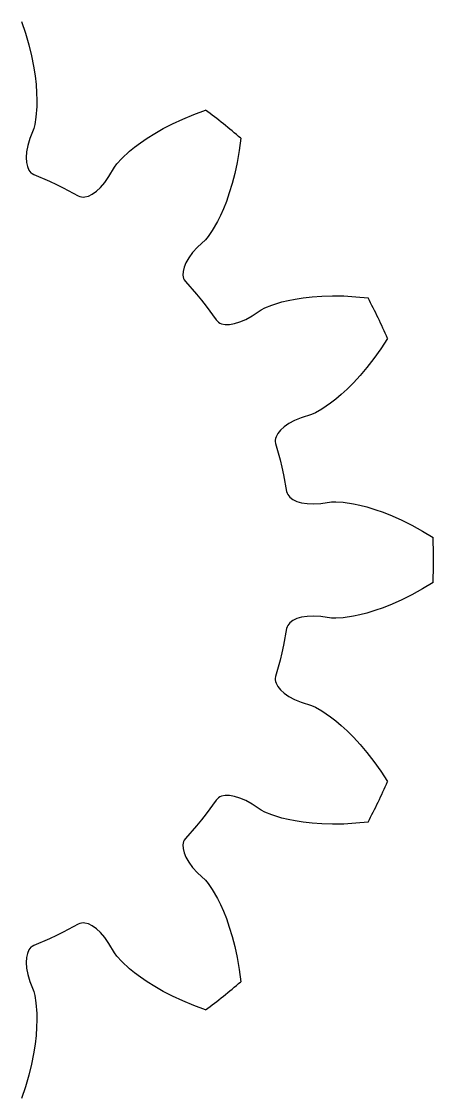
# Model space of a CAD drawing. Extents: x 5 to 37, y -15.7 to 15.7.
# Drawn here: x 25.19 to 37, y -15.44 to 15.44 of the extents above; entities that cross this region are included whole.
import ezdxf

# ---------------------------------------------------------------- set-up
doc = ezdxf.new("R2010")
doc.units = 0

msp = doc.modelspace()

# ---------------------------------------------------------------- linework, layer by layer
at = {"layer": 'layer0'}
for p, q in [((25.187, 15.442), (25.298, 15.108)), ((25.298, 15.108), (25.395, 14.773)), ((25.395, 14.773), (25.471, 14.458)), ((25.471, 14.458), (25.53, 14.162)), ((25.53, 14.162), (25.573, 13.887)), ((25.573, 13.887), (25.602, 13.633)), ((25.602, 13.633), (25.618, 13.401)), ((25.618, 13.401), (25.624, 13.191)), ((25.622, 13.005), (25.599, 12.703)), ((25.624, 13.191), (25.622, 13.005)), ((25.599, 12.703), (25.566, 12.494)), ((29.81, 12.647), (30.132, 12.78)), ((30.132, 12.78), (30.463, 12.902)), ((25.538, 12.378), (25.424, 12.088)), ((25.566, 12.494), (25.538, 12.378)), ((29.006, 12.234), (29.248, 12.372)), ((29.248, 12.372), (29.516, 12.51)), ((29.516, 12.51), (29.81, 12.647)), ((25.424, 12.088), (25.366, 11.889)), ((28.598, 11.966), (28.789, 12.098)), ((28.789, 12.098), (29.006, 12.234)), ((31.472, 12.097), (31.428, 11.747)), ((25.366, 11.889), (25.332, 11.708)), ((28.286, 11.722), (28.43, 11.84)), ((28.43, 11.84), (28.598, 11.966)), ((31.428, 11.747), (31.369, 11.403)), ((25.332, 11.708), (25.32, 11.545)), ((25.32, 11.545), (25.328, 11.402)), ((27.921, 11.36), (28.064, 11.516)), ((28.064, 11.516), (28.286, 11.722)), ((25.328, 11.402), (25.355, 11.281)), ((25.355, 11.281), (25.399, 11.183)), ((25.399, 11.183), (25.427, 11.142)), ((25.427, 11.142), (25.458, 11.108)), ((27.693, 10.995), (27.848, 11.266)), ((27.848, 11.266), (27.921, 11.36)), ((31.369, 11.403), (31.301, 11.086)), ((25.458, 11.108), (25.492, 11.08)), ((25.492, 11.08), (25.54, 11.054)), ((25.54, 11.054), (25.987, 10.86)), ((25.987, 10.86), (26.185, 10.767)), ((27.453, 10.686), (27.573, 10.826)), ((27.573, 10.826), (27.693, 10.995)), ((31.301, 11.086), (31.226, 10.794)), ((26.185, 10.767), (26.381, 10.67)), ((26.381, 10.67), (26.812, 10.441)), ((27.216, 10.493), (27.333, 10.575)), ((27.333, 10.575), (27.453, 10.686)), ((31.145, 10.528), (31.061, 10.286)), ((31.226, 10.794), (31.145, 10.528)), ((26.812, 10.441), (26.862, 10.421)), ((26.862, 10.421), (26.905, 10.411)), ((26.905, 10.411), (26.951, 10.408)), ((26.951, 10.408), (27, 10.412)), ((27, 10.412), (27.104, 10.439)), ((27.104, 10.439), (27.216, 10.493)), ((31.061, 10.286), (30.975, 10.07)), ((30.975, 10.07), (30.889, 9.878)), ((30.807, 9.712), (30.655, 9.449)), ((30.889, 9.878), (30.807, 9.712)), ((30.535, 9.275), (30.459, 9.183)), ((30.655, 9.449), (30.535, 9.275)), ((30.23, 8.971), (30.092, 8.818)), ((30.459, 9.183), (30.23, 8.971)), ((29.983, 8.669), (29.901, 8.527)), ((30.092, 8.818), (29.983, 8.669)), ((29.847, 8.395), (29.819, 8.274)), ((29.901, 8.527), (29.847, 8.395)), ((29.819, 8.274), (29.815, 8.166)), ((29.815, 8.166), (29.823, 8.118)), ((29.823, 8.118), (29.836, 8.074)), ((29.836, 8.074), (29.855, 8.034)), ((29.855, 8.034), (29.886, 7.99)), ((29.886, 7.99), (30.205, 7.621)), ((30.205, 7.621), (30.343, 7.451)), ((30.343, 7.451), (30.478, 7.278)), ((32.65, 7.4), (32.831, 7.443)), ((32.831, 7.443), (33.037, 7.484)), ((33.037, 7.484), (33.267, 7.52)), ((33.267, 7.52), (33.522, 7.548)), ((33.522, 7.548), (33.799, 7.568)), ((33.799, 7.568), (34.101, 7.576)), ((34.101, 7.576), (34.425, 7.572)), ((34.425, 7.572), (34.773, 7.552)), ((34.773, 7.552), (35.124, 7.518)), ((30.478, 7.278), (30.767, 6.886)), ((31.8, 7.002), (32.058, 7.179)), ((32.058, 7.179), (32.164, 7.232)), ((32.164, 7.232), (32.361, 7.311)), ((32.361, 7.311), (32.65, 7.4)), ((30.767, 6.886), (30.803, 6.845)), ((30.803, 6.845), (30.838, 6.818)), ((30.838, 6.818), (30.878, 6.795)), ((30.878, 6.795), (30.923, 6.777)), ((31.294, 6.78), (31.45, 6.828)), ((31.45, 6.828), (31.62, 6.902)), ((31.62, 6.902), (31.8, 7.002)), ((30.923, 6.777), (31.029, 6.756)), ((31.029, 6.756), (31.153, 6.757)), ((31.153, 6.757), (31.294, 6.78)), ((35.684, 6.355), (35.492, 6.06)), ((35.492, 6.06), (35.29, 5.775)), ((35.29, 5.775), (35.092, 5.519)), ((34.897, 5.288), (34.709, 5.083)), ((35.092, 5.519), (34.897, 5.288)), ((34.709, 5.083), (34.528, 4.902)), ((34.357, 4.745), (34.196, 4.609)), ((34.528, 4.902), (34.357, 4.745)), ((33.799, 4.324), (33.615, 4.22)), ((34.049, 4.495), (33.799, 4.324)), ((34.196, 4.609), (34.049, 4.495)), ((33.209, 4.078), (33.017, 3.999)), ((33.507, 4.17), (33.209, 4.078)), ((33.615, 4.22), (33.507, 4.17)), ((32.613, 3.725), (32.535, 3.629)), ((32.72, 3.821), (32.613, 3.725)), ((32.854, 3.913), (32.72, 3.821)), ((33.017, 3.999), (32.854, 3.913)), ((32.471, 3.486), (32.464, 3.44)), ((32.464, 3.44), (32.464, 3.396)), ((32.486, 3.533), (32.471, 3.486)), ((32.535, 3.629), (32.486, 3.533)), ((32.464, 3.396), (32.473, 3.343)), ((32.473, 3.343), (32.6, 2.872)), ((32.6, 2.872), (32.65, 2.659)), ((32.65, 2.659), (32.697, 2.445)), ((32.697, 2.445), (32.787, 1.966)), ((32.787, 1.966), (32.802, 1.914)), ((32.802, 1.914), (32.822, 1.874)), ((32.822, 1.874), (32.848, 1.836)), ((32.848, 1.836), (32.881, 1.8)), ((32.881, 1.8), (32.967, 1.736)), ((32.967, 1.736), (33.079, 1.682)), ((33.079, 1.682), (33.217, 1.643)), ((33.217, 1.643), (33.378, 1.618)), ((33.378, 1.618), (33.563, 1.611)), ((33.563, 1.611), (33.769, 1.623)), ((33.769, 1.623), (34.077, 1.67)), ((34.077, 1.67), (34.196, 1.672)), ((34.196, 1.672), (34.408, 1.657)), ((34.408, 1.657), (34.707, 1.612)), ((34.707, 1.612), (34.889, 1.573)), ((34.889, 1.573), (35.093, 1.52)), ((35.093, 1.52), (35.315, 1.453)), ((35.315, 1.453), (35.557, 1.368)), ((35.557, 1.368), (35.815, 1.265)), ((35.815, 1.265), (36.091, 1.142)), ((36.091, 1.142), (36.381, 0.997)), ((36.381, 0.997), (36.686, 0.828)), ((36.686, 0.828), (36.987, 0.646)), ((36.686, -0.828), (36.381, -0.997)), ((36.987, -0.646), (36.686, -0.828)), ((36.091, -1.142), (35.815, -1.265)), ((36.381, -0.997), (36.091, -1.142)), ((35.093, -1.52), (34.889, -1.573)), ((35.315, -1.453), (35.093, -1.52)), ((35.557, -1.368), (35.315, -1.453)), ((35.815, -1.265), (35.557, -1.368)), ((32.848, -1.836), (32.822, -1.874)), ((32.881, -1.8), (32.848, -1.836)), ((32.967, -1.736), (32.881, -1.8)), ((33.079, -1.682), (32.967, -1.736)), ((33.217, -1.643), (33.079, -1.682)), ((33.378, -1.618), (33.217, -1.643)), ((33.563, -1.611), (33.378, -1.618)), ((33.769, -1.623), (33.563, -1.611)), ((34.077, -1.67), (33.769, -1.623)), ((34.196, -1.672), (34.077, -1.67)), ((34.408, -1.657), (34.196, -1.672)), ((34.707, -1.612), (34.408, -1.657)), ((34.889, -1.573), (34.707, -1.612)), ((32.787, -1.966), (32.697, -2.445)), ((32.802, -1.914), (32.787, -1.966)), ((32.822, -1.874), (32.802, -1.914)), ((32.697, -2.445), (32.65, -2.659)), ((32.65, -2.659), (32.6, -2.872)), ((32.6, -2.872), (32.473, -3.343)), ((32.473, -3.343), (32.464, -3.396)), ((32.464, -3.396), (32.464, -3.44)), ((32.464, -3.44), (32.471, -3.486)), ((32.471, -3.486), (32.486, -3.533)), ((32.486, -3.533), (32.535, -3.629)), ((32.535, -3.629), (32.613, -3.725)), ((32.613, -3.725), (32.72, -3.821)), ((32.72, -3.821), (32.854, -3.913)), ((32.854, -3.913), (33.017, -3.999)), ((33.017, -3.999), (33.209, -4.078)), ((33.209, -4.078), (33.507, -4.17)), ((33.507, -4.17), (33.615, -4.22)), ((33.615, -4.22), (33.799, -4.324)), ((33.799, -4.324), (34.049, -4.495)), ((34.049, -4.495), (34.196, -4.609)), ((34.196, -4.609), (34.357, -4.745)), ((34.357, -4.745), (34.528, -4.902)), ((34.528, -4.902), (34.709, -5.083)), ((34.709, -5.083), (34.897, -5.288)), ((34.897, -5.288), (35.092, -5.519)), ((35.092, -5.519), (35.29, -5.775)), ((35.29, -5.775), (35.492, -6.06)), ((35.492, -6.06), (35.684, -6.355)), ((30.923, -6.777), (30.878, -6.795)), ((31.029, -6.756), (30.923, -6.777)), ((31.153, -6.757), (31.029, -6.756)), ((31.294, -6.78), (31.153, -6.757)), ((31.45, -6.828), (31.294, -6.78)), ((30.767, -6.886), (30.478, -7.278)), ((30.803, -6.845), (30.767, -6.886)), ((30.838, -6.818), (30.803, -6.845)), ((30.878, -6.795), (30.838, -6.818)), ((31.62, -6.902), (31.45, -6.828)), ((31.8, -7.002), (31.62, -6.902)), ((32.058, -7.179), (31.8, -7.002)), ((30.478, -7.278), (30.343, -7.451)), ((32.164, -7.232), (32.058, -7.179)), ((32.361, -7.311), (32.164, -7.232)), ((32.65, -7.4), (32.361, -7.311)), ((32.831, -7.443), (32.65, -7.4)), ((30.205, -7.621), (29.886, -7.99)), ((30.343, -7.451), (30.205, -7.621)), ((33.037, -7.484), (32.831, -7.443)), ((33.267, -7.52), (33.037, -7.484)), ((33.522, -7.548), (33.267, -7.52)), ((33.799, -7.568), (33.522, -7.548)), ((34.101, -7.576), (33.799, -7.568)), ((34.425, -7.572), (34.101, -7.576)), ((34.773, -7.552), (34.425, -7.572)), ((35.124, -7.518), (34.773, -7.552)), ((29.886, -7.99), (29.855, -8.034)), ((29.823, -8.118), (29.815, -8.166)), ((29.815, -8.166), (29.819, -8.274)), ((29.819, -8.274), (29.847, -8.395)), ((29.836, -8.074), (29.823, -8.118)), ((29.855, -8.034), (29.836, -8.074)), ((29.847, -8.395), (29.901, -8.527)), ((29.901, -8.527), (29.983, -8.669)), ((29.983, -8.669), (30.092, -8.818)), ((30.092, -8.818), (30.23, -8.971)), ((30.23, -8.971), (30.459, -9.183)), ((30.459, -9.183), (30.535, -9.275)), ((30.535, -9.275), (30.655, -9.449)), ((30.655, -9.449), (30.807, -9.712)), ((30.807, -9.712), (30.889, -9.878)), ((30.889, -9.878), (30.975, -10.07)), ((30.975, -10.07), (31.061, -10.286)), ((26.812, -10.441), (26.381, -10.67)), ((26.862, -10.421), (26.812, -10.441)), ((26.905, -10.411), (26.862, -10.421)), ((26.951, -10.408), (26.905, -10.411)), ((27, -10.412), (26.951, -10.408)), ((27.104, -10.439), (27, -10.412)), ((27.216, -10.493), (27.104, -10.439)), ((27.333, -10.575), (27.216, -10.493)), ((31.061, -10.286), (31.145, -10.528)), ((26.185, -10.767), (25.987, -10.86)), ((26.381, -10.67), (26.185, -10.767)), ((27.453, -10.686), (27.333, -10.575)), ((27.573, -10.826), (27.453, -10.686)), ((31.145, -10.528), (31.226, -10.794)), ((31.226, -10.794), (31.301, -11.086)), ((25.458, -11.108), (25.427, -11.142)), ((25.492, -11.08), (25.458, -11.108)), ((25.54, -11.054), (25.492, -11.08)), ((25.987, -10.86), (25.54, -11.054)), ((27.693, -10.995), (27.573, -10.826)), ((27.848, -11.266), (27.693, -10.995)), ((31.301, -11.086), (31.369, -11.403)), ((25.328, -11.402), (25.32, -11.545)), ((25.355, -11.281), (25.328, -11.402)), ((25.399, -11.183), (25.355, -11.281)), ((25.427, -11.142), (25.399, -11.183)), ((27.921, -11.36), (27.848, -11.266)), ((28.064, -11.516), (27.921, -11.36)), ((31.369, -11.403), (31.428, -11.747)), ((25.32, -11.545), (25.332, -11.708)), ((25.332, -11.708), (25.366, -11.889)), ((28.286, -11.722), (28.064, -11.516)), ((28.43, -11.84), (28.286, -11.722)), ((25.366, -11.889), (25.424, -12.088)), ((28.598, -11.966), (28.43, -11.84)), ((28.789, -12.098), (28.598, -11.966)), ((31.428, -11.747), (31.472, -12.097)), ((25.424, -12.088), (25.538, -12.378)), ((29.006, -12.234), (28.789, -12.098)), ((29.248, -12.372), (29.006, -12.234)), ((25.538, -12.378), (25.566, -12.494)), ((25.566, -12.494), (25.599, -12.703)), ((29.516, -12.51), (29.248, -12.372)), ((29.81, -12.647), (29.516, -12.51)), ((30.132, -12.78), (29.81, -12.647)), ((25.599, -12.703), (25.622, -13.005)), ((30.463, -12.902), (30.132, -12.78)), ((25.624, -13.191), (25.618, -13.401)), ((25.622, -13.005), (25.624, -13.191)), ((25.618, -13.401), (25.602, -13.633)), ((25.573, -13.887), (25.53, -14.162)), ((25.602, -13.633), (25.573, -13.887)), ((25.53, -14.162), (25.471, -14.458)), ((25.471, -14.458), (25.395, -14.773)), ((25.395, -14.773), (25.298, -15.108)), ((25.298, -15.108), (25.187, -15.442))]:
    msp.add_line(p, q, dxfattribs=at)
for start, end in [(49.1164, 53.7407), (23.4021, 28.0265), (357.6878, 362.3122), (331.9735, 336.5979), (306.2593, 310.8836)]:
    msp.add_arc((21, 0), 16, start, end, dxfattribs=at)
at = {"layer": 'layer1'}
for p, q in [((25.187, 15.442), (25.298, 15.108)), ((25.298, 15.108), (25.395, 14.773)), ((25.395, 14.773), (25.471, 14.458)), ((25.471, 14.458), (25.53, 14.162)), ((25.53, 14.162), (25.573, 13.887)), ((25.573, 13.887), (25.602, 13.633)), ((25.602, 13.633), (25.618, 13.401)), ((25.618, 13.401), (25.624, 13.191)), ((25.622, 13.005), (25.599, 12.703)), ((25.624, 13.191), (25.622, 13.005)), ((25.599, 12.703), (25.566, 12.494)), ((29.81, 12.647), (30.132, 12.78)), ((30.132, 12.78), (30.463, 12.902)), ((25.538, 12.378), (25.424, 12.088)), ((25.566, 12.494), (25.538, 12.378)), ((29.006, 12.234), (29.248, 12.372)), ((29.248, 12.372), (29.516, 12.51)), ((29.516, 12.51), (29.81, 12.647)), ((25.424, 12.088), (25.366, 11.889)), ((28.598, 11.966), (28.789, 12.098)), ((28.789, 12.098), (29.006, 12.234)), ((31.472, 12.097), (31.428, 11.747)), ((25.366, 11.889), (25.332, 11.708)), ((28.286, 11.722), (28.43, 11.84)), ((28.43, 11.84), (28.598, 11.966)), ((31.428, 11.747), (31.369, 11.403)), ((25.332, 11.708), (25.32, 11.545)), ((25.32, 11.545), (25.328, 11.402)), ((27.921, 11.36), (28.064, 11.516)), ((28.064, 11.516), (28.286, 11.722)), ((25.328, 11.402), (25.355, 11.281)), ((25.355, 11.281), (25.399, 11.183)), ((25.399, 11.183), (25.427, 11.142)), ((25.427, 11.142), (25.458, 11.108)), ((27.693, 10.995), (27.848, 11.266)), ((27.848, 11.266), (27.921, 11.36)), ((31.369, 11.403), (31.301, 11.086)), ((25.458, 11.108), (25.492, 11.08)), ((25.492, 11.08), (25.54, 11.054)), ((25.54, 11.054), (25.987, 10.86)), ((25.987, 10.86), (26.185, 10.767)), ((27.453, 10.686), (27.573, 10.826)), ((27.573, 10.826), (27.693, 10.995)), ((31.301, 11.086), (31.226, 10.794)), ((26.185, 10.767), (26.381, 10.67)), ((26.381, 10.67), (26.812, 10.441)), ((27.216, 10.493), (27.333, 10.575)), ((27.333, 10.575), (27.453, 10.686)), ((31.145, 10.528), (31.061, 10.286)), ((31.226, 10.794), (31.145, 10.528)), ((26.812, 10.441), (26.862, 10.421)), ((26.862, 10.421), (26.905, 10.411)), ((26.905, 10.411), (26.951, 10.408)), ((26.951, 10.408), (27, 10.412)), ((27, 10.412), (27.104, 10.439)), ((27.104, 10.439), (27.216, 10.493)), ((31.061, 10.286), (30.975, 10.07)), ((30.975, 10.07), (30.889, 9.878)), ((30.807, 9.712), (30.655, 9.449)), ((30.889, 9.878), (30.807, 9.712)), ((30.535, 9.275), (30.459, 9.183)), ((30.655, 9.449), (30.535, 9.275)), ((30.23, 8.971), (30.092, 8.818)), ((30.459, 9.183), (30.23, 8.971)), ((29.983, 8.669), (29.901, 8.527)), ((30.092, 8.818), (29.983, 8.669)), ((29.847, 8.395), (29.819, 8.274)), ((29.901, 8.527), (29.847, 8.395)), ((29.819, 8.274), (29.815, 8.166)), ((29.815, 8.166), (29.823, 8.118)), ((29.823, 8.118), (29.836, 8.074)), ((29.836, 8.074), (29.855, 8.034)), ((29.855, 8.034), (29.886, 7.99)), ((29.886, 7.99), (30.205, 7.621)), ((30.205, 7.621), (30.343, 7.451)), ((30.343, 7.451), (30.478, 7.278)), ((32.65, 7.4), (32.831, 7.443)), ((32.831, 7.443), (33.037, 7.484)), ((33.037, 7.484), (33.267, 7.52)), ((33.267, 7.52), (33.522, 7.548)), ((33.522, 7.548), (33.799, 7.568)), ((33.799, 7.568), (34.101, 7.576)), ((34.101, 7.576), (34.425, 7.572)), ((34.425, 7.572), (34.773, 7.552)), ((34.773, 7.552), (35.124, 7.518)), ((30.478, 7.278), (30.767, 6.886)), ((31.8, 7.002), (32.058, 7.179)), ((32.058, 7.179), (32.164, 7.232)), ((32.164, 7.232), (32.361, 7.311)), ((32.361, 7.311), (32.65, 7.4)), ((30.767, 6.886), (30.803, 6.845)), ((30.803, 6.845), (30.838, 6.818)), ((30.838, 6.818), (30.878, 6.795)), ((30.878, 6.795), (30.923, 6.777)), ((31.294, 6.78), (31.45, 6.828)), ((31.45, 6.828), (31.62, 6.902)), ((31.62, 6.902), (31.8, 7.002)), ((30.923, 6.777), (31.029, 6.756)), ((31.029, 6.756), (31.153, 6.757)), ((31.153, 6.757), (31.294, 6.78)), ((35.684, 6.355), (35.492, 6.06)), ((35.492, 6.06), (35.29, 5.775)), ((35.29, 5.775), (35.092, 5.519)), ((34.897, 5.288), (34.709, 5.083)), ((35.092, 5.519), (34.897, 5.288)), ((34.709, 5.083), (34.528, 4.902)), ((34.357, 4.745), (34.196, 4.609)), ((34.528, 4.902), (34.357, 4.745)), ((33.799, 4.324), (33.615, 4.22)), ((34.049, 4.495), (33.799, 4.324)), ((34.196, 4.609), (34.049, 4.495)), ((33.209, 4.078), (33.017, 3.999)), ((33.507, 4.17), (33.209, 4.078)), ((33.615, 4.22), (33.507, 4.17)), ((32.613, 3.725), (32.535, 3.629)), ((32.72, 3.821), (32.613, 3.725)), ((32.854, 3.913), (32.72, 3.821)), ((33.017, 3.999), (32.854, 3.913)), ((32.471, 3.486), (32.464, 3.44)), ((32.464, 3.44), (32.464, 3.396)), ((32.486, 3.533), (32.471, 3.486)), ((32.535, 3.629), (32.486, 3.533)), ((32.464, 3.396), (32.473, 3.343)), ((32.473, 3.343), (32.6, 2.872)), ((32.6, 2.872), (32.65, 2.659)), ((32.65, 2.659), (32.697, 2.445)), ((32.697, 2.445), (32.787, 1.966)), ((32.787, 1.966), (32.802, 1.914)), ((32.802, 1.914), (32.822, 1.874)), ((32.822, 1.874), (32.848, 1.836)), ((32.848, 1.836), (32.881, 1.8)), ((32.881, 1.8), (32.967, 1.736)), ((32.967, 1.736), (33.079, 1.682)), ((33.079, 1.682), (33.217, 1.643)), ((33.217, 1.643), (33.378, 1.618)), ((33.378, 1.618), (33.563, 1.611)), ((33.563, 1.611), (33.769, 1.623)), ((33.769, 1.623), (34.077, 1.67)), ((34.077, 1.67), (34.196, 1.672)), ((34.196, 1.672), (34.408, 1.657)), ((34.408, 1.657), (34.707, 1.612)), ((34.707, 1.612), (34.889, 1.573)), ((34.889, 1.573), (35.093, 1.52)), ((35.093, 1.52), (35.315, 1.453)), ((35.315, 1.453), (35.557, 1.368)), ((35.557, 1.368), (35.815, 1.265)), ((35.815, 1.265), (36.091, 1.142)), ((36.091, 1.142), (36.381, 0.997)), ((36.381, 0.997), (36.686, 0.828)), ((36.686, 0.828), (36.987, 0.646)), ((36.686, -0.828), (36.381, -0.997)), ((36.987, -0.646), (36.686, -0.828)), ((36.091, -1.142), (35.815, -1.265)), ((36.381, -0.997), (36.091, -1.142)), ((35.093, -1.52), (34.889, -1.573)), ((35.315, -1.453), (35.093, -1.52)), ((35.557, -1.368), (35.315, -1.453)), ((35.815, -1.265), (35.557, -1.368)), ((32.848, -1.836), (32.822, -1.874)), ((32.881, -1.8), (32.848, -1.836)), ((32.967, -1.736), (32.881, -1.8)), ((33.079, -1.682), (32.967, -1.736)), ((33.217, -1.643), (33.079, -1.682)), ((33.378, -1.618), (33.217, -1.643)), ((33.563, -1.611), (33.378, -1.618)), ((33.769, -1.623), (33.563, -1.611)), ((34.077, -1.67), (33.769, -1.623)), ((34.196, -1.672), (34.077, -1.67)), ((34.408, -1.657), (34.196, -1.672)), ((34.707, -1.612), (34.408, -1.657)), ((34.889, -1.573), (34.707, -1.612)), ((32.787, -1.966), (32.697, -2.445)), ((32.802, -1.914), (32.787, -1.966)), ((32.822, -1.874), (32.802, -1.914)), ((32.697, -2.445), (32.65, -2.659)), ((32.65, -2.659), (32.6, -2.872)), ((32.6, -2.872), (32.473, -3.343)), ((32.473, -3.343), (32.464, -3.396)), ((32.464, -3.396), (32.464, -3.44)), ((32.464, -3.44), (32.471, -3.486)), ((32.471, -3.486), (32.486, -3.533)), ((32.486, -3.533), (32.535, -3.629)), ((32.535, -3.629), (32.613, -3.725)), ((32.613, -3.725), (32.72, -3.821)), ((32.72, -3.821), (32.854, -3.913)), ((32.854, -3.913), (33.017, -3.999)), ((33.017, -3.999), (33.209, -4.078)), ((33.209, -4.078), (33.507, -4.17)), ((33.507, -4.17), (33.615, -4.22)), ((33.615, -4.22), (33.799, -4.324)), ((33.799, -4.324), (34.049, -4.495)), ((34.049, -4.495), (34.196, -4.609)), ((34.196, -4.609), (34.357, -4.745)), ((34.357, -4.745), (34.528, -4.902)), ((34.528, -4.902), (34.709, -5.083)), ((34.709, -5.083), (34.897, -5.288)), ((34.897, -5.288), (35.092, -5.519)), ((35.092, -5.519), (35.29, -5.775)), ((35.29, -5.775), (35.492, -6.06)), ((35.492, -6.06), (35.684, -6.355)), ((30.923, -6.777), (30.878, -6.795)), ((31.029, -6.756), (30.923, -6.777)), ((31.153, -6.757), (31.029, -6.756)), ((31.294, -6.78), (31.153, -6.757)), ((31.45, -6.828), (31.294, -6.78)), ((30.767, -6.886), (30.478, -7.278)), ((30.803, -6.845), (30.767, -6.886)), ((30.838, -6.818), (30.803, -6.845)), ((30.878, -6.795), (30.838, -6.818)), ((31.62, -6.902), (31.45, -6.828)), ((31.8, -7.002), (31.62, -6.902)), ((32.058, -7.179), (31.8, -7.002)), ((30.478, -7.278), (30.343, -7.451)), ((32.164, -7.232), (32.058, -7.179)), ((32.361, -7.311), (32.164, -7.232)), ((32.65, -7.4), (32.361, -7.311)), ((32.831, -7.443), (32.65, -7.4)), ((30.205, -7.621), (29.886, -7.99)), ((30.343, -7.451), (30.205, -7.621)), ((33.037, -7.484), (32.831, -7.443)), ((33.267, -7.52), (33.037, -7.484)), ((33.522, -7.548), (33.267, -7.52)), ((33.799, -7.568), (33.522, -7.548)), ((34.101, -7.576), (33.799, -7.568)), ((34.425, -7.572), (34.101, -7.576)), ((34.773, -7.552), (34.425, -7.572)), ((35.124, -7.518), (34.773, -7.552)), ((29.886, -7.99), (29.855, -8.034)), ((29.823, -8.118), (29.815, -8.166)), ((29.815, -8.166), (29.819, -8.274)), ((29.819, -8.274), (29.847, -8.395)), ((29.836, -8.074), (29.823, -8.118)), ((29.855, -8.034), (29.836, -8.074)), ((29.847, -8.395), (29.901, -8.527)), ((29.901, -8.527), (29.983, -8.669)), ((29.983, -8.669), (30.092, -8.818)), ((30.092, -8.818), (30.23, -8.971)), ((30.23, -8.971), (30.459, -9.183)), ((30.459, -9.183), (30.535, -9.275)), ((30.535, -9.275), (30.655, -9.449)), ((30.655, -9.449), (30.807, -9.712)), ((30.807, -9.712), (30.889, -9.878)), ((30.889, -9.878), (30.975, -10.07)), ((30.975, -10.07), (31.061, -10.286)), ((26.812, -10.441), (26.381, -10.67)), ((26.862, -10.421), (26.812, -10.441)), ((26.905, -10.411), (26.862, -10.421)), ((26.951, -10.408), (26.905, -10.411)), ((27, -10.412), (26.951, -10.408)), ((27.104, -10.439), (27, -10.412)), ((27.216, -10.493), (27.104, -10.439)), ((27.333, -10.575), (27.216, -10.493)), ((31.061, -10.286), (31.145, -10.528)), ((26.185, -10.767), (25.987, -10.86)), ((26.381, -10.67), (26.185, -10.767)), ((27.453, -10.686), (27.333, -10.575)), ((27.573, -10.826), (27.453, -10.686)), ((31.145, -10.528), (31.226, -10.794)), ((31.226, -10.794), (31.301, -11.086)), ((25.458, -11.108), (25.427, -11.142)), ((25.492, -11.08), (25.458, -11.108)), ((25.54, -11.054), (25.492, -11.08)), ((25.987, -10.86), (25.54, -11.054)), ((27.693, -10.995), (27.573, -10.826)), ((27.848, -11.266), (27.693, -10.995)), ((31.301, -11.086), (31.369, -11.403)), ((25.328, -11.402), (25.32, -11.545)), ((25.355, -11.281), (25.328, -11.402)), ((25.399, -11.183), (25.355, -11.281)), ((25.427, -11.142), (25.399, -11.183)), ((27.921, -11.36), (27.848, -11.266)), ((28.064, -11.516), (27.921, -11.36)), ((31.369, -11.403), (31.428, -11.747)), ((25.32, -11.545), (25.332, -11.708)), ((25.332, -11.708), (25.366, -11.889)), ((28.286, -11.722), (28.064, -11.516)), ((28.43, -11.84), (28.286, -11.722)), ((25.366, -11.889), (25.424, -12.088)), ((28.598, -11.966), (28.43, -11.84)), ((28.789, -12.098), (28.598, -11.966)), ((31.428, -11.747), (31.472, -12.097)), ((25.424, -12.088), (25.538, -12.378)), ((29.006, -12.234), (28.789, -12.098)), ((29.248, -12.372), (29.006, -12.234)), ((25.538, -12.378), (25.566, -12.494)), ((25.566, -12.494), (25.599, -12.703)), ((29.516, -12.51), (29.248, -12.372)), ((29.81, -12.647), (29.516, -12.51)), ((30.132, -12.78), (29.81, -12.647)), ((25.599, -12.703), (25.622, -13.005)), ((30.463, -12.902), (30.132, -12.78)), ((25.624, -13.191), (25.618, -13.401)), ((25.622, -13.005), (25.624, -13.191)), ((25.618, -13.401), (25.602, -13.633)), ((25.573, -13.887), (25.53, -14.162)), ((25.602, -13.633), (25.573, -13.887)), ((25.53, -14.162), (25.471, -14.458)), ((25.471, -14.458), (25.395, -14.773)), ((25.395, -14.773), (25.298, -15.108)), ((25.298, -15.108), (25.187, -15.442))]:
    msp.add_line(p, q, dxfattribs=at)
for start, end in [(49.1164, 53.7407), (23.4021, 28.0265), (357.6878, 362.3122), (331.9735, 336.5979), (306.2593, 310.8836)]:
    msp.add_arc((21, 0), 16, start, end, dxfattribs=at)

doc.saveas('drawing.dxf')
